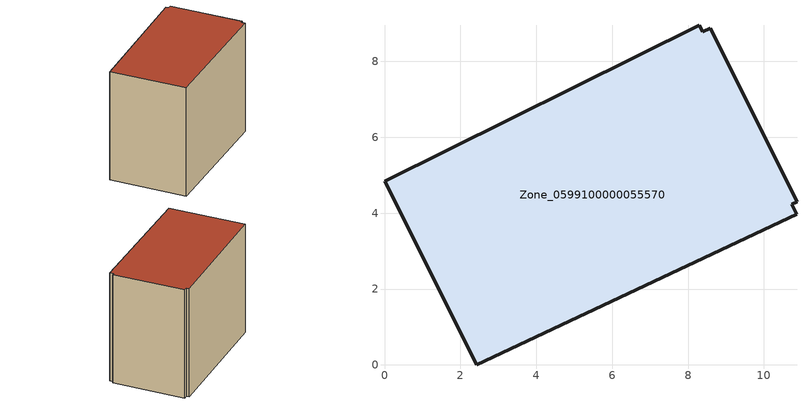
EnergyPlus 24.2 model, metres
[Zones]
Zone_0599100000055570
 floor ground (C_G): 2.43,0 0,4.84 8.29,8.96 8.38,8.78 8.59,8.88 10.87,4.3 10.73,4.23 10.87,3.98 z0.43
 wall outside (C_F): 0,4.84 2.43,0 10.87,3.98 10.73,4.23 10.87,4.3 8.59,8.88 8.38,8.78 8.29,8.96 0,4.84 z0.43:8.55
 roof outside (C_R): 10.87,4.3 8.59,8.88 8.38,8.78 8.29,8.96 0,4.84 2.43,0 10.87,3.98 10.73,4.23 z8.55
[BUILDING]
Pand.0599100000055570: North Axis=0; Terrain=City; Loads Convergence Tolerance Value=0.04; Temperature Convergence Tolerance Value=0.4; Solar Distribution=FullExterior; Maximum Number of Warmup Days=25; Minimum Number of Warmup Days=1
[Site:Location]
Rotterdam.The.Hague.AP_ZH_NLD Design_Conditions: Latitude=51.96; Longitude=4.45; Time Zone=1; Elevation=-4.5
[SITE:GROUNDTEMPERATURE:BUILDINGSURFACE]
18, 18, 18, 18, 18, 18, 18, 18, 18, 18, 18, 18
[MATERIAL] Thermal Absorptance=0.9; Solar Absorptance=0.7; Visible Absorptance=0.7
Name | Roughness | Thickness | Conductivity | Density | Specific Heat
G.TI.1965-1974 | MediumSmooth | 0.15 | 0.882353 | 540 | 1210
F.TI.1965-1974 | Rough | 0.3 | 0.697674 | 1920 | 840
R.TI.1965-1974 | MediumRough | 0.2 | 0.232558 | 1500 | 1000
[CONSTRUCTION]
C_G: G.TI.1965-1974
C_F: F.TI.1965-1974
C_R: R.TI.1965-1974
[ZONE]
Zone_0599100000055570: Type=1; Multiplier=1; Ceiling Height=Autocalculate; Volume=Autocalculate; Floor Area=autocalculate; Part of Total Floor Area=Yes
[ZONEINFILTRATION:DESIGNFLOWRATE]
Infil_Zone_0599100000055570: Zone or ZoneList or Space or SpaceList=Zone_0599100000055570; Schedule=AlwaysOn; Design Flow Rate Calculation Method=Flow/Area; Flow Rate per Floor Area=0.003; Constant Term Coefficient=1; Temperature Term Coefficient=0; Velocity Term Coefficient=0; Velocity Squared Term Coefficient=0
[HVACTEMPLATE:ZONE:IDEALLOADSAIRSYSTEM]
Zone_0599100000055570: Maximum Heating Supply Air Temperature=50; Minimum Cooling Supply Air Temperature=13; Maximum Heating Supply Air Humidity Ratio=0.0156; Minimum Cooling Supply Air Humidity Ratio=0.0077; Heating Limit=NoLimit; Cooling Limit=NoLimit; Dehumidification Control Type=ConstantSensibleHeatRatio; Cooling Sensible Heat Ratio=0.7; Dehumidification Setpoint=60; Humidification Control Type=None; Humidification Setpoint=30; Outdoor Air Method=None; Outdoor Air Flow Rate per Person=0.00944; Outdoor Air Flow Rate per Zone Floor Area=0; Outdoor Air Flow Rate per Zone=0; Demand Controlled Ventilation Type=None; Outdoor Air Economizer Type=NoEconomizer; Heat Recovery Type=None; Sensible Heat Recovery Effectiveness=0.7; Latent Heat Recovery Effectiveness=0.65
[ZONECONTROL:THERMOSTAT]
ThermostatControl_Zone_0599100000055570: Zone or ZoneList=Zone_0599100000055570; Control Type Schedule=DualSetpointControlType; Control 1=Thermostat_Zone_0599100000055570; Temperature Difference Between Cutout And Setpoint=0
[THERMOSTATSETPOINT:DUALSETPOINT]
Thermostat_Zone_0599100000055570: Heating Setpoint Temperature Schedule=HeatingSetpoint_Zone_0599100000055570; Cooling Setpoint Temperature Schedule=CoolingSetpoint_Zone_0599100000055570
[SCHEDULE:COMPACT]
HeatingSetpoint_Zone_0599100000055570: Through: 12/31, For: AllDays, Until: 24:00, 21
CoolingSetpoint_Zone_0599100000055570: Through: 12/31, For: AllDays, Until: 24:00, 24
DualSetpointControlType: Through: 12/31, For: AllDays, Until: 24:00, 4
AlwaysOn: Through: 12/31, For: AllDays, Until: 24:00, 1
